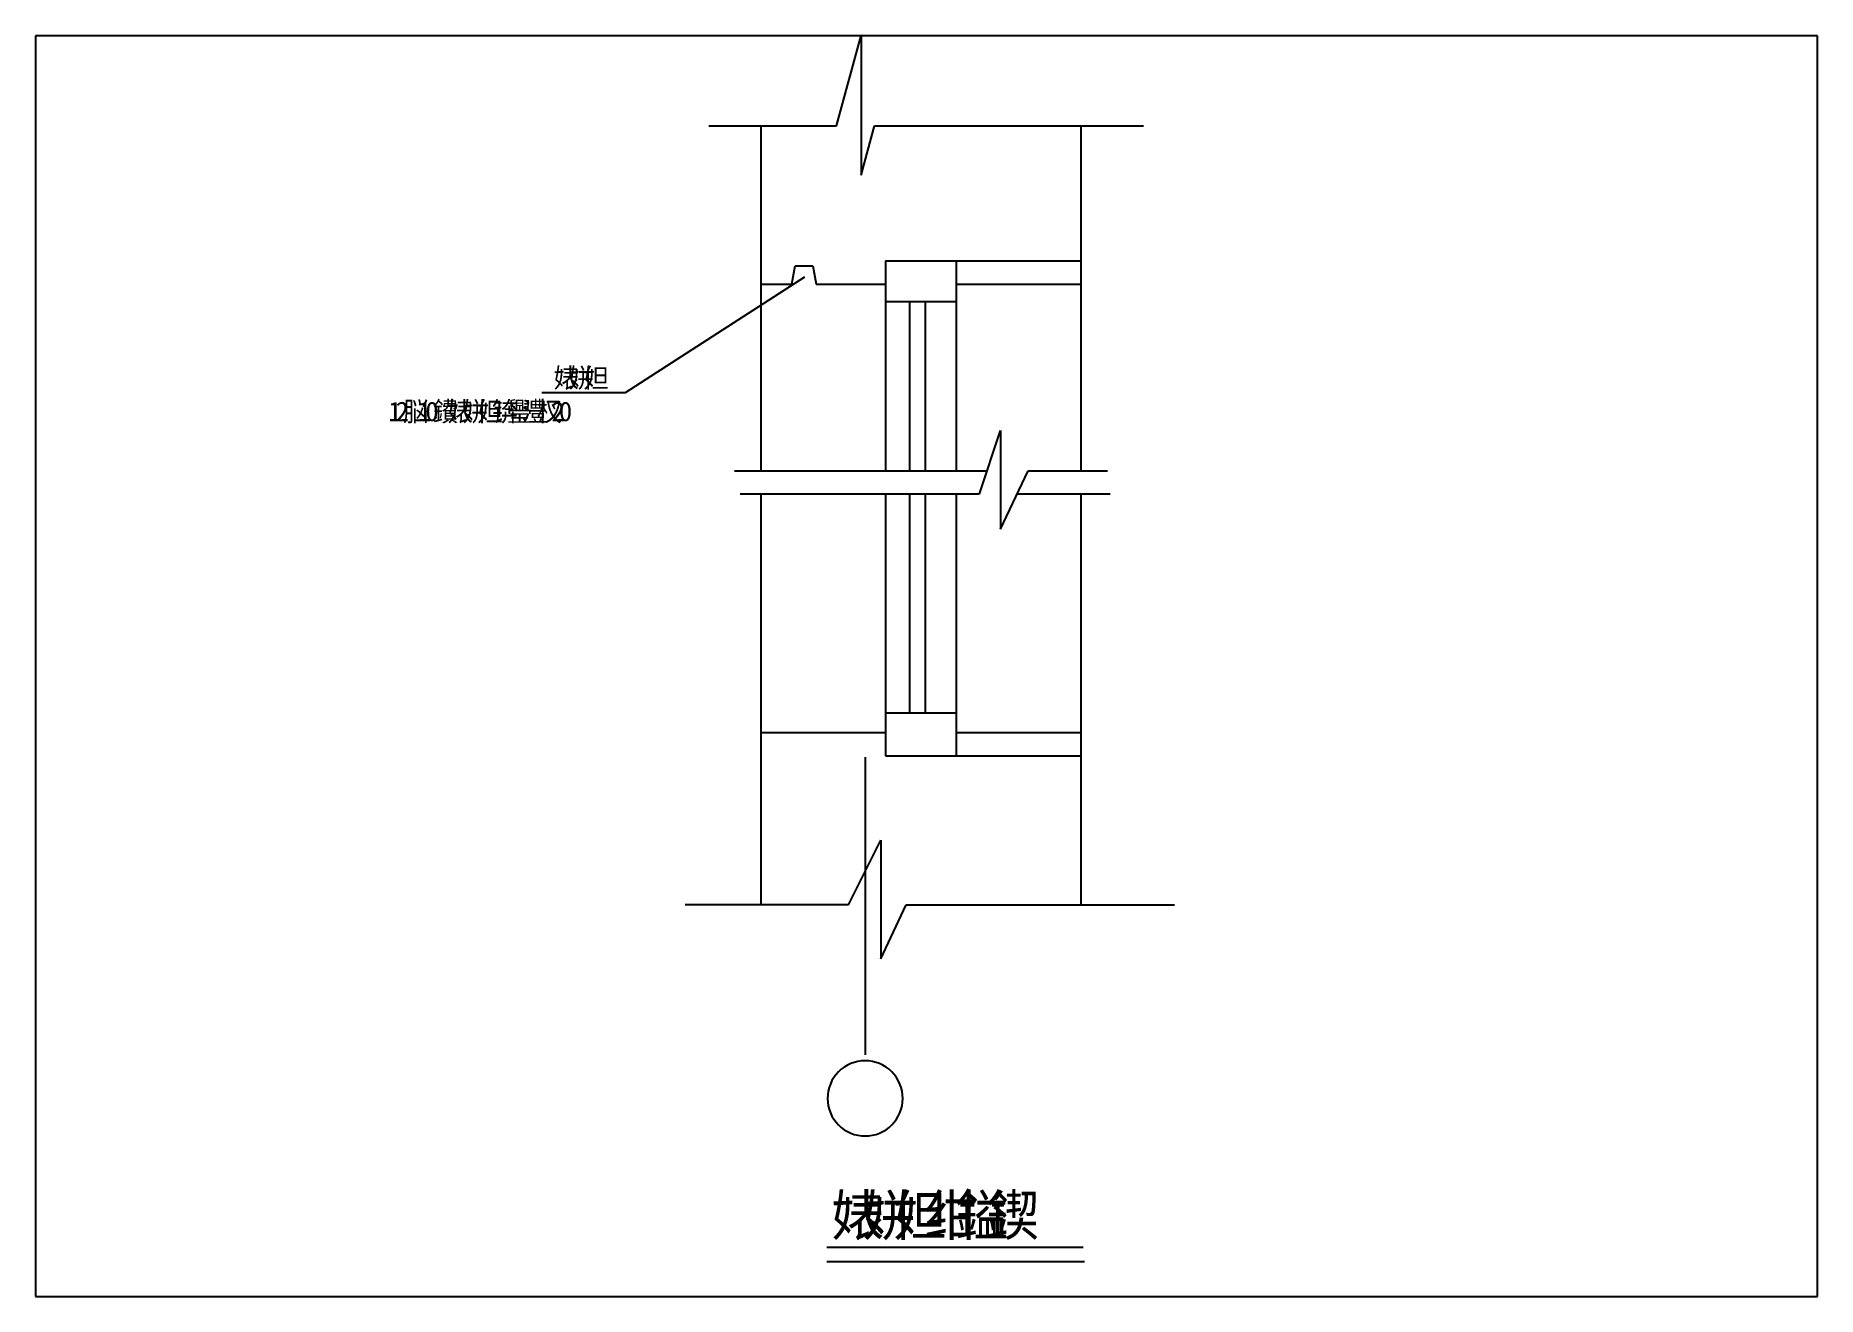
# Model space of a CAD drawing. Header units: metres. Extents: x 0 to 424, y 0 to 300.
import ezdxf

# ---------------------------------------------------------------- set-up
doc = ezdxf.new("R2010")
doc.units = ezdxf.units.M

msp = doc.modelspace()

# ---------------------------------------------------------------- linework, layer by layer
for p, q in [((423.71, 299.59), (0, 299.59)), ((0, 299.59), (0, 0)), ((190.44, 278.14), (196.3, 299.6)), ((196.3, 299.6), (196.3, 266.44)), ((423.71, 0), (423.71, 299.59)), ((160.11, 278.14), (190.44, 278.14)), ((172.43, 278.14), (172.43, 196.17)), ((196.35, 266.44), (199.46, 278.14)), ((199.46, 278.14), (263.47, 278.14)), ((248.65, 196.17), (248.65, 278.14)), ((196.3, 266.44), (196.35, 266.44)), ((202.11, 246.08), (248.65, 246.08)), ((202.11, 246.08), (202.11, 196.17)), ((218.98, 196.17), (218.98, 246.15)), ((182.83, 242.2), (140.2, 214.72)), ((179.85, 240.54), (180.62, 244.88)), ((180.62, 244.88), (184.83, 244.88)), ((184.83, 244.88), (185.59, 240.54)), ((172.43, 240.54), (179.85, 240.54)), ((185.59, 240.54), (202.11, 240.54)), ((218.98, 240.54), (248.65, 240.54)), ((202.11, 236.44), (218.98, 236.44)), ((207.85, 236.44), (207.85, 196.17)), ((211.56, 236.44), (211.56, 196.17)), ((140.2, 214.72), (120.36, 214.72)), ((224.46, 190.68), (229.49, 205.75)), ((229.49, 205.75), (229.49, 182.29)), ((166.19, 196.17), (226.3, 196.17)), ((229.49, 182.29), (236.01, 196.19)), ((236, 196.17), (254.88, 196.17)), ((167.57, 190.68), (224.46, 190.68)), ((172.43, 190.68), (172.43, 93.04)), ((202.11, 190.68), (202.11, 128.42)), ((207.85, 190.68), (207.85, 138.68)), ((211.56, 190.68), (211.56, 138.68)), ((218.98, 128.42), (218.98, 190.68)), ((233.43, 190.68), (255.56, 190.68)), ((248.65, 93.04), (248.65, 190.68)), ((202.11, 138.68), (218.98, 138.68)), ((172.43, 133.99), (202.11, 133.99)), ((218.98, 133.99), (248.41, 133.99)), ((197.27, 128.17), (197.27, 57.41)), ((202.11, 128.42), (248.65, 128.42)), ((193.31, 93.04), (201.01, 108.43)), ((201.01, 108.43), (201.01, 80.23)), ((193.31, 93.04), (154.48, 93.04)), ((201.01, 80.23), (207, 93.04)), ((207, 93.04), (270.82, 93.04)), ((188.13, 11.66), (249.1, 11.66)), ((188.13, 8.26), (249.46, 8.26)), ((0, 0), (423.71, 0))]:
    msp.add_line(p, q)
msp.add_lwpolyline([(206.2, 47.04), (206.16, 47.92), (206.03, 48.79), (205.82, 49.64), (205.52, 50.46), (205.15, 51.26), (204.7, 52.01), (204.17, 52.71), (203.59, 53.36), (202.94, 53.95), (202.23, 54.47), (201.48, 54.92), (200.69, 55.3), (199.86, 55.59), (199.01, 55.81), (198.14, 55.94), (197.27, 55.98), (196.39, 55.94), (195.52, 55.81), (194.67, 55.59), (193.85, 55.3), (193.05, 54.92), (192.3, 54.47), (191.6, 53.95), (190.95, 53.36), (190.36, 52.71), (189.83, 52.01), (189.38, 51.26), (189.01, 50.46), (188.71, 49.64), (188.5, 48.79), (188.37, 47.92), (188.33, 47.04), (188.37, 46.17), (188.5, 45.3), (188.71, 44.45), (189.01, 43.62), (189.38, 42.83), (189.83, 42.08), (190.36, 41.37), (190.95, 40.72), (191.6, 40.13), (192.3, 39.61), (193.05, 39.16), (193.85, 38.79), (194.67, 38.49), (195.52, 38.28), (196.39, 38.15), (197.27, 38.11), (198.14, 38.15), (199.01, 38.28), (199.86, 38.49), (200.69, 38.79), (201.48, 39.16), (202.23, 39.61), (202.94, 40.13), (203.59, 40.72), (204.17, 41.37), (204.7, 42.08), (205.15, 42.83), (205.52, 43.62), (205.82, 44.45), (206.03, 45.3), (206.16, 46.17), (206.2, 47.04)])

# ---------------------------------------------------------------- texts
for s, height, p in [('婊', 4.64, (123.21, 215.94)), ('姘', 4.64, (126.74, 215.94)), ('妲', 4.64, (130.27, 215.94)), ('1', 4.64, (83.87, 207.98)), ('2', 4.64, (85.64, 207.98)), ('脳', 4.64, (87.4, 207.98)), ('1', 4.64, (90.93, 207.98)), ('0', 4.64, (92.69, 207.98)), ('鐨', 4.64, (94.45, 207.98)), ('婊', 4.64, (97.98, 207.98)), ('姘', 4.64, (101.51, 207.98)), ('妲', 4.64, (105.04, 207.98)), ('锛', 4.64, (108.57, 207.98)), ('璺', 4.64, (112.09, 207.98)), ('澧', 4.64, (115.62, 207.98)), ('杈', 4.64, (119.15, 207.98)), ('2', 4.64, (122.68, 207.98)), ('0', 4.64, (124.44, 207.98)), ('婊', 9.67, (189.29, 14.42)), ('姘', 9.67, (196.64, 14.42)), ('妲', 9.67, (204, 14.42)), ('绀', 9.67, (211.35, 14.42)), ('鎰', 9.67, (218.7, 14.42)), ('鍥', 9.67, (226.06, 14.42))]:
    msp.add_text(s, height=height).set_placement(p)

doc.saveas('drawing.dxf')
